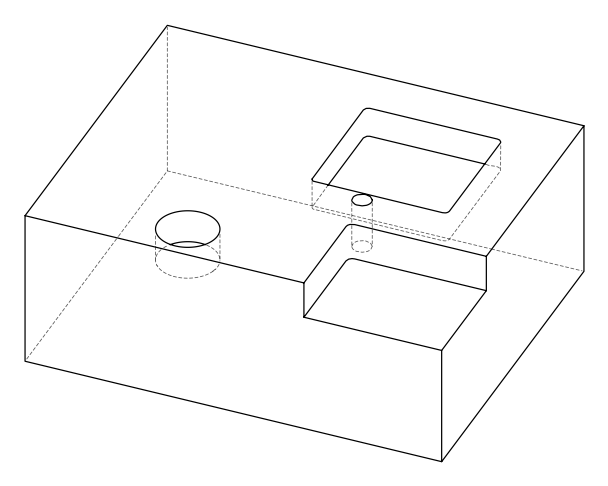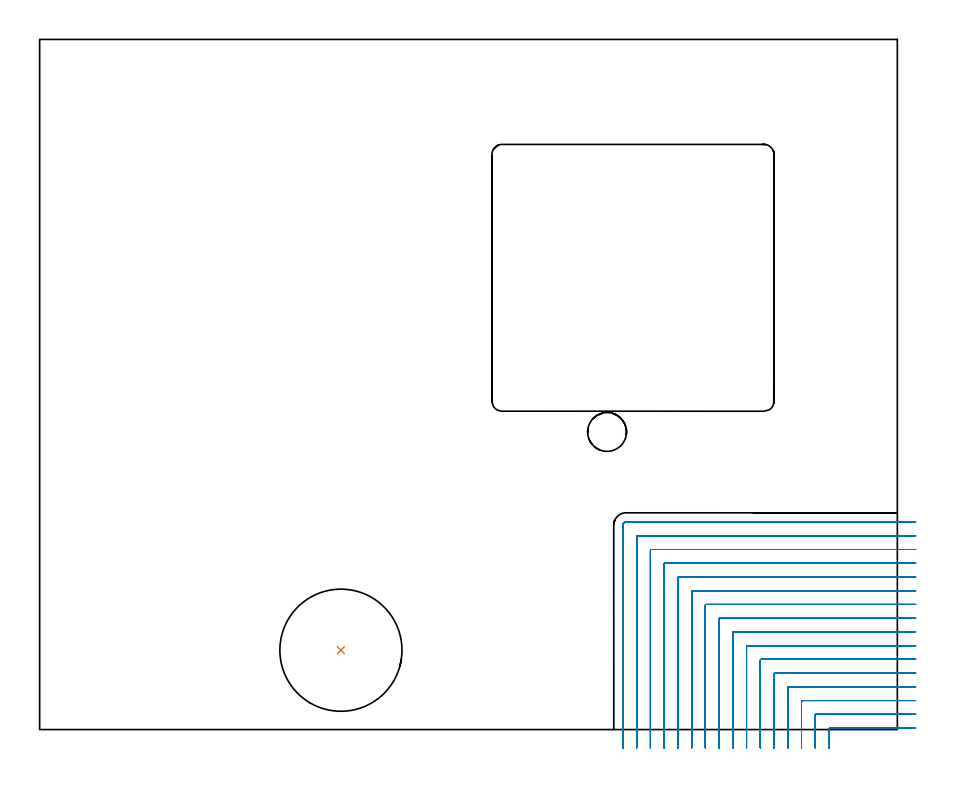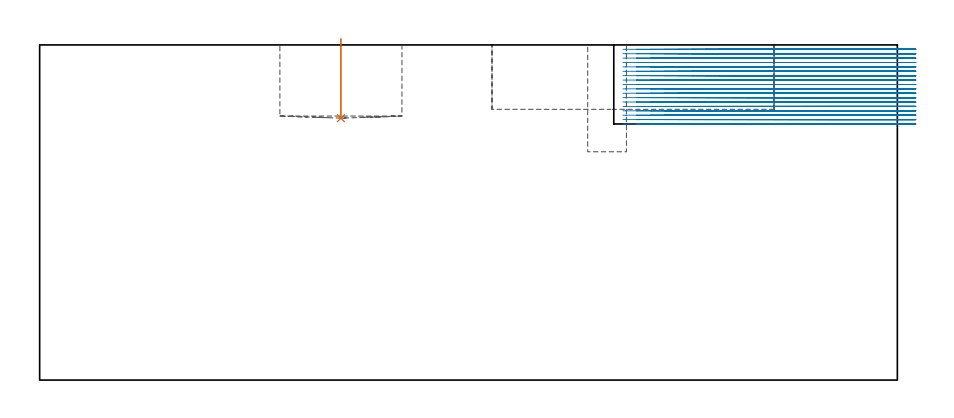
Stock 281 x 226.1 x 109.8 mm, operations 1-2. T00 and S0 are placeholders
(PLAN: 4 operations, 2 tool changes, 121 min)
(1 INDEXABLE_INSERT_DRILL_BLIND_HOLE_FROM_SOLID | STEP1POCKET | NXT0302_035 | 0.11 min | 29561 mm3)
(2 MILL_CORNER_NOTCH_RECTANGULAR | CORNER_NOTCH_RECTANGULAR | NXT0201_008 | Follow Part, ap 1.5, ae 75% | 65.87 min | 170758 mm3)
(3 MILL_RECTANGULAR_POCKET | POCKET_RECTANGULAR_STRAIGHT | NXT0201_008 | Follow Part, ap 1.5, ae 75% | 54.39 min | 170216 mm3)
(4 MILL_BLIND_HOLE_FROM_SOLID_MATERIAL | STEP1POCKET_1 | UGT0201_128 | Spiral | 0.62 min | 4425 mm3)
(TOOL NXT0302_035 | Index. Insert Drill 40mm [880-D4000L40-05] | D40 PA176 FL200 Z2)
(TOOL NXT0201_008 | ENDMILL 6mm [2P460-0600-NA 1630] | D6 FL26 Z6)
(TOOL UGT0201_128 | Carbide End Mill 10.0 | D10 FL15 Z4)
(OP 1 INDEXABLE_INSERT_DRILL_BLIND_HOLE_FROM_SOLID)
G17 G21 G94 G90
T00 M6
G54
G17 G0 G90 X98.7 Y26. S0 M3
G43 Z119.8 H1
G94 G81 G98 Z85.8 F250. R111.8
G80
M5
M2
(OP 2 MILL_CORNER_NOTCH_RECTANGULAR)
G17 G21 G94 G90
T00 M6
G54
G17 G0 G90 X287. Y0.5 S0 M3
G43 Z119.8 H1
Z108.361
G94 G1 X284. F250.
X258.895 F500.
G3 X258.6 Y0.205 R0.3
G1 Y-3.
Y-6. F250.
G0 Z119.8
X287. Y5.
Z108.361
G1 X284.
X254.396 F500.
G3 X254.1 Y4.704 R0.3
G1 Y-3.
Y-6. F250.
G0 Z119.8
X287. Y9.5
Z108.361
G1 X284.
X249.896 F500.
G3 X249.6 Y9.204 R0.3
G1 Y-3.
Y-6. F250.
G0 Z119.8
X287. Y14.
Z108.361
G1 X284.
X245.396 F500.
G3 X245.1 Y13.704 R0.3
G1 Y-3.
Y-6. F250.
G0 Z119.8
X287. Y18.5
Z108.361
G1 X284.
X240.896 F500.
G3 X240.6 Y18.204 R0.3
G1 Y-3.
Y-6. F250.
G0 Z119.8
X287. Y23.
Z108.361
G1 X284.
X236.396 F500.
G3 X236.1 Y22.704 R0.3
G1 Y-3.
Y-6. F250.
G0 Z119.8
X287. Y27.5
Z108.361
G1 X284.
X231.897 F500.
G3 X231.6 Y27.203 R0.3
G1 Y-3.
Y-6. F250.
G0 Z119.8
X287. Y32.
Z108.361
G1 X284.
X227.397 F500.
G3 X227.1 Y31.703 R0.3
G1 Y-3.
Y-6. F250.
G0 Z119.8
X287. Y36.5
Z108.361
G1 X284.
X222.897 F500.
G3 X222.6 Y36.203 R0.3
G1 Y-3.
Y-6. F250.
G0 Z119.8
X287. Y41.
Z108.361
G1 X284.
X218.397 F500.
G3 X218.1 Y40.703 R0.3
G1 Y-3.
Y-6. F250.
G0 Z119.8
X287. Y45.5
Z108.361
G1 X284.
X213.897 F500.
G3 X213.6 Y45.203 R0.3
G1 Y-3.
Y-6. F250.
G0 Z119.8
X287. Y50.
Z108.361
G1 X284.
X209.397 F500.
G3 X209.1 Y49.703 R0.3
G1 Y-3.
Y-6. F250.
G0 Z119.8
X287. Y54.5
Z108.361
G1 X284.
X204.898 F500.
G3 X204.6 Y54.202 R0.3
G1 Y-3.
Y-6. F250.
G0 Z119.8
X287. Y59.
Z108.361
G1 X284.
X200.398 F500.
G3 X200.1 Y58.702 R0.3
G1 Y-3.
Y-6. F250.
G0 Z119.8
X287. Y63.5
Z108.361
G1 X284.
X195.898 F500.
G3 X195.6 Y63.202 R0.3
G1 Y-3.
Y-6. F250.
G0 Z119.8
X287. Y68.
Z108.361
G1 X284.
X192.1 F500.
G3 X191.1 Y67. R1.
G1 Y-3.
Y-6. F250.
G0 Z119.8
X287. Y0.5
Z106.922
G1 X284.
X258.895 F500.
G3 X258.6 Y0.205 R0.3
G1 Y-3.
Y-6. F250.
G0 Z119.8
X287. Y5.
Z106.922
G1 X284.
X254.396 F500.
G3 X254.1 Y4.704 R0.3
G1 Y-3.
Y-6. F250.
G0 Z119.8
X287. Y9.5
Z106.922
G1 X284.
X249.896 F500.
G3 X249.6 Y9.204 R0.3
G1 Y-3.
Y-6. F250.
G0 Z119.8
X287. Y14.
Z106.922
G1 X284.
X245.396 F500.
G3 X245.1 Y13.704 R0.3
G1 Y-3.
Y-6. F250.
G0 Z119.8
X287. Y18.5
Z106.922
G1 X284.
X240.896 F500.
G3 X240.6 Y18.204 R0.3
G1 Y-3.
Y-6. F250.
G0 Z119.8
X287. Y23.
Z106.922
G1 X284.
X236.396 F500.
G3 X236.1 Y22.704 R0.3
G1 Y-3.
Y-6. F250.
G0 Z119.8
X287. Y27.5
Z106.922
G1 X284.
X231.897 F500.
G3 X231.6 Y27.203 R0.3
G1 Y-3.
Y-6. F250.
G0 Z119.8
X287. Y32.
Z106.922
G1 X284.
X227.397 F500.
G3 X227.1 Y31.703 R0.3
G1 Y-3.
Y-6. F250.
G0 Z119.8
X287. Y36.5
Z106.922
G1 X284.
X222.897 F500.
G3 X222.6 Y36.203 R0.3
G1 Y-3.
Y-6. F250.
G0 Z119.8
X287. Y41.
Z106.922
G1 X284.
X218.397 F500.
G3 X218.1 Y40.703 R0.3
G1 Y-3.
Y-6. F250.
G0 Z119.8
X287. Y45.5
Z106.922
G1 X284.
X213.897 F500.
G3 X213.6 Y45.203 R0.3
G1 Y-3.
Y-6. F250.
G0 Z119.8
X287. Y50.
Z106.922
G1 X284.
X209.397 F500.
G3 X209.1 Y49.703 R0.3
G1 Y-3.
Y-6. F250.
G0 Z119.8
X287. Y54.5
Z106.922
G1 X284.
X204.898 F500.
G3 X204.6 Y54.202 R0.3
G1 Y-3.
Y-6. F250.
G0 Z119.8
X287. Y59.
Z106.922
G1 X284.
X200.398 F500.
G3 X200.1 Y58.702 R0.3
G1 Y-3.
Y-6. F250.
G0 Z119.8
X287. Y63.5
Z106.922
G1 X284.
X195.898 F500.
G3 X195.6 Y63.202 R0.3
G1 Y-3.
Y-6. F250.
G0 Z119.8
X287. Y68.
Z106.922
G1 X284.
X192.1 F500.
G3 X191.1 Y67. R1.
G1 Y-3.
Y-6. F250.
G0 Z119.8
X287. Y0.5
Z105.483
G1 X284.
X258.895 F500.
G3 X258.6 Y0.205 R0.3
G1 Y-3.
Y-6. F250.
G0 Z119.8
X287. Y5.
Z105.483
G1 X284.
X254.396 F500.
G3 X254.1 Y4.704 R0.3
G1 Y-3.
Y-6. F250.
G0 Z119.8
X287. Y9.5
Z105.483
G1 X284.
X249.896 F500.
G3 X249.6 Y9.204 R0.3
G1 Y-3.
Y-6. F250.
G0 Z119.8
X287. Y14.
Z105.483
G1 X284.
X245.396 F500.
G3 X245.1 Y13.704 R0.3
G1 Y-3.
Y-6. F250.
G0 Z119.8
X287. Y18.5
Z105.483
G1 X284.
X240.896 F500.
G3 X240.6 Y18.204 R0.3
G1 Y-3.
Y-6. F250.
G0 Z119.8
X287. Y23.
Z105.483
G1 X284.
X236.396 F500.
G3 X236.1 Y22.704 R0.3
G1 Y-3.
Y-6. F250.
G0 Z119.8
X287. Y27.5
Z105.483
G1 X284.
X231.897 F500.
G3 X231.6 Y27.203 R0.3
G1 Y-3.
Y-6. F250.
G0 Z119.8
X287. Y32.
Z105.483
G1 X284.
X227.397 F500.
G3 X227.1 Y31.703 R0.3
G1 Y-3.
Y-6. F250.
G0 Z119.8
X287. Y36.5
Z105.483
G1 X284.
X222.897 F500.
G3 X222.6 Y36.203 R0.3
G1 Y-3.
Y-6. F250.
G0 Z119.8
X287. Y41.
Z105.483
G1 X284.
X218.397 F500.
G3 X218.1 Y40.703 R0.3
G1 Y-3.
Y-6. F250.
G0 Z119.8
X287. Y45.5
Z105.483
G1 X284.
X213.897 F500.
G3 X213.6 Y45.203 R0.3
G1 Y-3.
Y-6. F250.
G0 Z119.8
X287. Y50.
Z105.483
G1 X284.
X209.397 F500.
G3 X209.1 Y49.703 R0.3
G1 Y-3.
Y-6. F250.
G0 Z119.8
X287. Y54.5
Z105.483
G1 X284.
X204.898 F500.
G3 X204.6 Y54.202 R0.3
G1 Y-3.
Y-6. F250.
G0 Z119.8
X287. Y59.
Z105.483
G1 X284.
X200.398 F500.
G3 X200.1 Y58.702 R0.3
G1 Y-3.
Y-6. F250.
G0 Z119.8
X287. Y63.5
Z105.483
G1 X284.
X195.898 F500.
G3 X195.6 Y63.202 R0.3
G1 Y-3.
Y-6. F250.
G0 Z119.8
X287. Y68.
Z105.483
G1 X284.
X192.1 F500.
G3 X191.1 Y67. R1.
G1 Y-3.
Y-6. F250.
G0 Z119.8
X287. Y0.5
Z104.044
G1 X284.
X258.895 F500.
G3 X258.6 Y0.205 R0.3
G1 Y-3.
Y-6. F250.
G0 Z119.8
X287. Y5.
Z104.044
G1 X284.
X254.396 F500.
G3 X254.1 Y4.704 R0.3
G1 Y-3.
Y-6. F250.
G0 Z119.8
X287. Y9.5
Z104.044
G1 X284.
X249.896 F500.
G3 X249.6 Y9.204 R0.3
G1 Y-3.
Y-6. F250.
G0 Z119.8
X287. Y14.
Z104.044
G1 X284.
X245.396 F500.
G3 X245.1 Y13.704 R0.3
G1 Y-3.
Y-6. F250.
G0 Z119.8
X287. Y18.5
Z104.044
G1 X284.
X240.896 F500.
G3 X240.6 Y18.204 R0.3
G1 Y-3.
Y-6. F250.
G0 Z119.8
X287. Y23.
Z104.044
G1 X284.
X236.396 F500.
G3 X236.1 Y22.704 R0.3
G1 Y-3.
Y-6. F250.
G0 Z119.8
X287. Y27.5
Z104.044
G1 X284.
X231.897 F500.
G3 X231.6 Y27.203 R0.3
G1 Y-3.
Y-6. F250.
G0 Z119.8
X287. Y32.
Z104.044
G1 X284.
X227.397 F500.
G3 X227.1 Y31.703 R0.3
G1 Y-3.
Y-6. F250.
G0 Z119.8
X287. Y36.5
Z104.044
G1 X284.
X222.897 F500.
G3 X222.6 Y36.203 R0.3
G1 Y-3.
Y-6. F250.
G0 Z119.8
X287. Y41.
Z104.044
G1 X284.
X218.397 F500.
G3 X218.1 Y40.703 R0.3
G1 Y-3.
Y-6. F250.
G0 Z119.8
X287. Y45.5
Z104.044
G1 X284.
X213.897 F500.
G3 X213.6 Y45.203 R0.3
G1 Y-3.
Y-6. F250.
G0 Z119.8
X287. Y50.
Z104.044
G1 X284.
X209.397 F500.
G3 X209.1 Y49.703 R0.3
G1 Y-3.
Y-6. F250.
G0 Z119.8
X287. Y54.5
Z104.044
G1 X284.
X204.898 F500.
G3 X204.6 Y54.202 R0.3
G1 Y-3.
Y-6. F250.
G0 Z119.8
X287. Y59.
Z104.044
G1 X284.
X200.398 F500.
G3 X200.1 Y58.702 R0.3
G1 Y-3.
Y-6. F250.
G0 Z119.8
X287. Y63.5
Z104.044
G1 X284.
X195.898 F500.
G3 X195.6 Y63.202 R0.3
G1 Y-3.
Y-6. F250.
G0 Z119.8
X287. Y68.
Z104.044
G1 X284.
X192.1 F500.
G3 X191.1 Y67. R1.
G1 Y-3.
Y-6. F250.
G0 Z119.8
X287. Y0.5
Z102.605
G1 X284.
X258.895 F500.
G3 X258.6 Y0.205 R0.3
G1 Y-3.
Y-6. F250.
G0 Z119.8
X287. Y5.
Z102.605
G1 X284.
X254.396 F500.
G3 X254.1 Y4.704 R0.3
G1 Y-3.
Y-6. F250.
G0 Z119.8
X287. Y9.5
Z102.605
G1 X284.
X249.896 F500.
G3 X249.6 Y9.204 R0.3
G1 Y-3.
Y-6. F250.
G0 Z119.8
X287. Y14.
Z102.605
G1 X284.
X245.396 F500.
G3 X245.1 Y13.704 R0.3
G1 Y-3.
Y-6. F250.
G0 Z119.8
X287. Y18.5
Z102.605
G1 X284.
X240.896 F500.
G3 X240.6 Y18.204 R0.3
G1 Y-3.
Y-6. F250.
G0 Z119.8
X287. Y23.
Z102.605
G1 X284.
X236.396 F500.
G3 X236.1 Y22.704 R0.3
G1 Y-3.
Y-6. F250.
G0 Z119.8
X287. Y27.5
Z102.605
G1 X284.
X231.897 F500.
G3 X231.6 Y27.203 R0.3
G1 Y-3.
Y-6. F250.
G0 Z119.8
X287. Y32.
Z102.605
G1 X284.
X227.397 F500.
G3 X227.1 Y31.703 R0.3
G1 Y-3.
Y-6. F250.
G0 Z119.8
X287. Y36.5
Z102.605
G1 X284.
X222.897 F500.
G3 X222.6 Y36.203 R0.3
G1 Y-3.
Y-6. F250.
G0 Z119.8
X287. Y41.
Z102.605
G1 X284.
X218.397 F500.
G3 X218.1 Y40.703 R0.3
G1 Y-3.
Y-6. F250.
G0 Z119.8
X287. Y45.5
Z102.605
G1 X284.
X213.897 F500.
G3 X213.6 Y45.203 R0.3
G1 Y-3.
Y-6. F250.
G0 Z119.8
X287. Y50.
Z102.605
G1 X284.
X209.397 F500.
G3 X209.1 Y49.703 R0.3
G1 Y-3.
Y-6. F250.
G0 Z119.8
X287. Y54.5
Z102.605
G1 X284.
X204.898 F500.
G3 X204.6 Y54.202 R0.3
G1 Y-3.
Y-6. F250.
G0 Z119.8
X287. Y59.
Z102.605
G1 X284.
X200.398 F500.
G3 X200.1 Y58.702 R0.3
G1 Y-3.
Y-6. F250.
G0 Z119.8
X287. Y63.5
Z102.605
G1 X284.
X195.898 F500.
G3 X195.6 Y63.202 R0.3
G1 Y-3.
Y-6. F250.
G0 Z119.8
X287. Y68.
Z102.605
G1 X284.
X192.1 F500.
G3 X191.1 Y67. R1.
G1 Y-3.
Y-6. F250.
G0 Z119.8
X287. Y0.5
Z101.167
G1 X284.
X258.895 F500.
G3 X258.6 Y0.205 R0.3
G1 Y-3.
Y-6. F250.
G0 Z119.8
X287. Y5.
Z101.167
G1 X284.
X254.396 F500.
G3 X254.1 Y4.704 R0.3
G1 Y-3.
Y-6. F250.
G0 Z119.8
X287. Y9.5
Z101.167
G1 X284.
X249.896 F500.
G3 X249.6 Y9.204 R0.3
G1 Y-3.
Y-6. F250.
G0 Z119.8
X287. Y14.
Z101.167
G1 X284.
X245.396 F500.
G3 X245.1 Y13.704 R0.3
G1 Y-3.
Y-6. F250.
G0 Z119.8
X287. Y18.5
Z101.167
G1 X284.
X240.896 F500.
G3 X240.6 Y18.204 R0.3
G1 Y-3.
Y-6. F250.
G0 Z119.8
X287. Y23.
Z101.167
G1 X284.
X236.396 F500.
G3 X236.1 Y22.704 R0.3
G1 Y-3.
Y-6. F250.
G0 Z119.8
X287. Y27.5
Z101.167
G1 X284.
X231.897 F500.
G3 X231.6 Y27.203 R0.3
G1 Y-3.
Y-6. F250.
G0 Z119.8
X287. Y32.
Z101.167
G1 X284.
X227.397 F500.
G3 X227.1 Y31.703 R0.3
G1 Y-3.
Y-6. F250.
G0 Z119.8
X287. Y36.5
Z101.167
G1 X284.
X222.897 F500.
G3 X222.6 Y36.203 R0.3
G1 Y-3.
Y-6. F250.
G0 Z119.8
X287. Y41.
Z101.167
G1 X284.
X218.397 F500.
G3 X218.1 Y40.703 R0.3
G1 Y-3.
Y-6. F250.
G0 Z119.8
X287. Y45.5
Z101.167
G1 X284.
X213.897 F500.
G3 X213.6 Y45.203 R0.3
G1 Y-3.
Y-6. F250.
G0 Z119.8
X287. Y50.
Z101.167
G1 X284.
X209.397 F500.
G3 X209.1 Y49.703 R0.3
G1 Y-3.
Y-6. F250.
G0 Z119.8
X287. Y54.5
Z101.167
G1 X284.
X204.898 F500.
G3 X204.6 Y54.202 R0.3
G1 Y-3.
Y-6. F250.
G0 Z119.8
X287. Y59.
Z101.167
G1 X284.
X200.398 F500.
G3 X200.1 Y58.702 R0.3
G1 Y-3.
Y-6. F250.
G0 Z119.8
X287. Y63.5
Z101.167
G1 X284.
X195.898 F500.
G3 X195.6 Y63.202 R0.3
G1 Y-3.
Y-6. F250.
G0 Z119.8
X287. Y68.
Z101.167
G1 X284.
X192.1 F500.
G3 X191.1 Y67. R1.
G1 Y-3.
Y-6. F250.
G0 Z119.8
X287. Y0.5
Z99.728
G1 X284.
X258.895 F500.
G3 X258.6 Y0.205 R0.3
G1 Y-3.
Y-6. F250.
G0 Z119.8
X287. Y5.
Z99.728
G1 X284.
X254.396 F500.
G3 X254.1 Y4.704 R0.3
G1 Y-3.
Y-6. F250.
G0 Z119.8
X287. Y9.5
Z99.728
G1 X284.
X249.896 F500.
G3 X249.6 Y9.204 R0.3
G1 Y-3.
Y-6. F250.
G0 Z119.8
X287. Y14.
Z99.728
G1 X284.
X245.396 F500.
G3 X245.1 Y13.704 R0.3
G1 Y-3.
Y-6. F250.
G0 Z119.8
X287. Y18.5
Z99.728
G1 X284.
X240.896 F500.
G3 X240.6 Y18.204 R0.3
G1 Y-3.
Y-6. F250.
G0 Z119.8
X287. Y23.
Z99.728
G1 X284.
X236.396 F500.
G3 X236.1 Y22.704 R0.3
G1 Y-3.
Y-6. F250.
G0 Z119.8
X287. Y27.5
Z99.728
G1 X284.
X231.897 F500.
G3 X231.6 Y27.203 R0.3
G1 Y-3.
Y-6. F250.
G0 Z119.8
X287. Y32.
Z99.728
G1 X284.
X227.397 F500.
G3 X227.1 Y31.703 R0.3
G1 Y-3.
Y-6. F250.
G0 Z119.8
X287. Y36.5
Z99.728
G1 X284.
X222.897 F500.
G3 X222.6 Y36.203 R0.3
G1 Y-3.
Y-6. F250.
G0 Z119.8
X287. Y41.
Z99.728
G1 X284.
X218.397 F500.
G3 X218.1 Y40.703 R0.3
G1 Y-3.
Y-6. F250.
G0 Z119.8
X287. Y45.5
Z99.728
G1 X284.
X213.897 F500.
G3 X213.6 Y45.203 R0.3
G1 Y-3.
Y-6. F250.
G0 Z119.8
X287. Y50.
Z99.728
G1 X284.
X209.397 F500.
G3 X209.1 Y49.703 R0.3
G1 Y-3.
Y-6. F250.
G0 Z119.8
X287. Y54.5
Z99.728
G1 X284.
X204.898 F500.
G3 X204.6 Y54.202 R0.3
G1 Y-3.
Y-6. F250.
G0 Z119.8
X287. Y59.
Z99.728
G1 X284.
X200.398 F500.
G3 X200.1 Y58.702 R0.3
G1 Y-3.
Y-6. F250.
G0 Z119.8
X287. Y63.5
Z99.728
G1 X284.
X195.898 F500.
G3 X195.6 Y63.202 R0.3
G1 Y-3.
Y-6. F250.
G0 Z119.8
X287. Y68.
Z99.728
G1 X284.
X192.1 F500.
G3 X191.1 Y67. R1.
G1 Y-3.
Y-6. F250.
G0 Z119.8
X287. Y0.5
Z98.289
G1 X284.
X258.895 F500.
G3 X258.6 Y0.205 R0.3
G1 Y-3.
Y-6. F250.
G0 Z119.8
X287. Y5.
Z98.289
G1 X284.
X254.396 F500.
G3 X254.1 Y4.704 R0.3
G1 Y-3.
Y-6. F250.
G0 Z119.8
X287. Y9.5
Z98.289
G1 X284.
X249.896 F500.
G3 X249.6 Y9.204 R0.3
G1 Y-3.
Y-6. F250.
G0 Z119.8
X287. Y14.
Z98.289
G1 X284.
X245.396 F500.
G3 X245.1 Y13.704 R0.3
G1 Y-3.
Y-6. F250.
G0 Z119.8
X287. Y18.5
Z98.289
G1 X284.
X240.896 F500.
G3 X240.6 Y18.204 R0.3
G1 Y-3.
Y-6. F250.
G0 Z119.8
X287. Y23.
Z98.289
G1 X284.
X236.396 F500.
G3 X236.1 Y22.704 R0.3
G1 Y-3.
Y-6. F250.
G0 Z119.8
X287. Y27.5
Z98.289
G1 X284.
X231.897 F500.
G3 X231.6 Y27.203 R0.3
G1 Y-3.
Y-6. F250.
G0 Z119.8
X287. Y32.
Z98.289
G1 X284.
X227.397 F500.
G3 X227.1 Y31.703 R0.3
G1 Y-3.
Y-6. F250.
G0 Z119.8
X287. Y36.5
Z98.289
G1 X284.
X222.897 F500.
G3 X222.6 Y36.203 R0.3
G1 Y-3.
Y-6. F250.
G0 Z119.8
X287. Y41.
Z98.289
G1 X284.
X218.397 F500.
G3 X218.1 Y40.703 R0.3
G1 Y-3.
Y-6. F250.
G0 Z119.8
X287. Y45.5
Z98.289
G1 X284.
X213.897 F500.
G3 X213.6 Y45.203 R0.3
G1 Y-3.
Y-6. F250.
G0 Z119.8
X287. Y50.
Z98.289
G1 X284.
X209.397 F500.
G3 X209.1 Y49.703 R0.3
G1 Y-3.
Y-6. F250.
G0 Z119.8
X287. Y54.5
Z98.289
G1 X284.
X204.898 F500.
G3 X204.6 Y54.202 R0.3
G1 Y-3.
Y-6. F250.
G0 Z119.8
X287. Y59.
Z98.289
G1 X284.
X200.398 F500.
G3 X200.1 Y58.702 R0.3
G1 Y-3.
Y-6. F250.
G0 Z119.8
X287. Y63.5
Z98.289
G1 X284.
X195.898 F500.
G3 X195.6 Y63.202 R0.3
G1 Y-3.
Y-6. F250.
G0 Z119.8
X287. Y68.
Z98.289
G1 X284.
X192.1 F500.
G3 X191.1 Y67. R1.
G1 Y-3.
Y-6. F250.
G0 Z119.8
X287. Y0.5
Z96.85
G1 X284.
X258.895 F500.
G3 X258.6 Y0.205 R0.3
G1 Y-3.
Y-6. F250.
G0 Z119.8
X287. Y5.
Z96.85
G1 X284.
X254.396 F500.
G3 X254.1 Y4.704 R0.3
G1 Y-3.
Y-6. F250.
G0 Z119.8
X287. Y9.5
Z96.85
G1 X284.
X249.896 F500.
G3 X249.6 Y9.204 R0.3
G1 Y-3.
Y-6. F250.
G0 Z119.8
X287. Y14.
Z96.85
G1 X284.
X245.396 F500.
G3 X245.1 Y13.704 R0.3
G1 Y-3.
Y-6. F250.
G0 Z119.8
X287. Y18.5
Z96.85
G1 X284.
X240.896 F500.
G3 X240.6 Y18.204 R0.3
G1 Y-3.
Y-6. F250.
G0 Z119.8
X287. Y23.
Z96.85
G1 X284.
X236.396 F500.
G3 X236.1 Y22.704 R0.3
G1 Y-3.
Y-6. F250.
G0 Z119.8
X287. Y27.5
Z96.85
G1 X284.
X231.897 F500.
G3 X231.6 Y27.203 R0.3
G1 Y-3.
Y-6. F250.
G0 Z119.8
X287. Y32.
Z96.85
G1 X284.
X227.397 F500.
G3 X227.1 Y31.703 R0.3
G1 Y-3.
Y-6. F250.
G0 Z119.8
X287. Y36.5
Z96.85
G1 X284.
X222.897 F500.
G3 X222.6 Y36.203 R0.3
G1 Y-3.
Y-6. F250.
G0 Z119.8
X287. Y41.
Z96.85
G1 X284.
X218.397 F500.
G3 X218.1 Y40.703 R0.3
G1 Y-3.
Y-6. F250.
G0 Z119.8
X287. Y45.5
Z96.85
G1 X284.
X213.897 F500.
G3 X213.6 Y45.203 R0.3
G1 Y-3.
Y-6. F250.
G0 Z119.8
X287. Y50.
Z96.85
G1 X284.
X209.397 F500.
G3 X209.1 Y49.703 R0.3
G1 Y-3.
Y-6. F250.
G0 Z119.8
X287. Y54.5
Z96.85
G1 X284.
X204.898 F500.
G3 X204.6 Y54.202 R0.3
G1 Y-3.
Y-6. F250.
G0 Z119.8
X287. Y59.
Z96.85
G1 X284.
X200.398 F500.
G3 X200.1 Y58.702 R0.3
G1 Y-3.
Y-6. F250.
G0 Z119.8
X287. Y63.5
Z96.85
G1 X284.
X195.898 F500.
G3 X195.6 Y63.202 R0.3
G1 Y-3.
Y-6. F250.
G0 Z119.8
X287. Y68.
Z96.85
G1 X284.
X192.1 F500.
G3 X191.1 Y67. R1.
G1 Y-3.
Y-6. F250.
G0 Z119.8
X287. Y0.5
Z95.411
G1 X284.
X258.895 F500.
G3 X258.6 Y0.205 R0.3
G1 Y-3.
Y-6. F250.
G0 Z119.8
X287. Y5.
Z95.411
G1 X284.
X254.396 F500.
G3 X254.1 Y4.704 R0.3
G1 Y-3.
Y-6. F250.
G0 Z119.8
X287. Y9.5
Z95.411
G1 X284.
X249.896 F500.
G3 X249.6 Y9.204 R0.3
G1 Y-3.
Y-6. F250.
G0 Z119.8
X287. Y14.
Z95.411
G1 X284.
X245.396 F500.
G3 X245.1 Y13.704 R0.3
G1 Y-3.
Y-6. F250.
G0 Z119.8
X287. Y18.5
Z95.411
G1 X284.
X240.896 F500.
G3 X240.6 Y18.204 R0.3
G1 Y-3.
Y-6. F250.
G0 Z119.8
X287. Y23.
Z95.411
G1 X284.
X236.396 F500.
G3 X236.1 Y22.704 R0.3
G1 Y-3.
Y-6. F250.
G0 Z119.8
X287. Y27.5
Z95.411
G1 X284.
X231.897 F500.
G3 X231.6 Y27.203 R0.3
G1 Y-3.
Y-6. F250.
G0 Z119.8
X287. Y32.
Z95.411
G1 X284.
X227.397 F500.
G3 X227.1 Y31.703 R0.3
G1 Y-3.
Y-6. F250.
G0 Z119.8
X287. Y36.5
Z95.411
G1 X284.
X222.897 F500.
G3 X222.6 Y36.203 R0.3
G1 Y-3.
Y-6. F250.
G0 Z119.8
X287. Y41.
Z95.411
G1 X284.
X218.397 F500.
G3 X218.1 Y40.703 R0.3
G1 Y-3.
Y-6. F250.
G0 Z119.8
X287. Y45.5
Z95.411
G1 X284.
X213.897 F500.
G3 X213.6 Y45.203 R0.3
G1 Y-3.
Y-6. F250.
G0 Z119.8
X287. Y50.
Z95.411
G1 X284.
X209.397 F500.
G3 X209.1 Y49.703 R0.3
G1 Y-3.
Y-6. F250.
G0 Z119.8
X287. Y54.5
Z95.411
G1 X284.
X204.898 F500.
G3 X204.6 Y54.202 R0.3
G1 Y-3.
Y-6. F250.
G0 Z119.8
X287. Y59.
Z95.411
G1 X284.
X200.398 F500.
G3 X200.1 Y58.702 R0.3
G1 Y-3.
Y-6. F250.
G0 Z119.8
X287. Y63.5
Z95.411
G1 X284.
X195.898 F500.
G3 X195.6 Y63.202 R0.3
G1 Y-3.
Y-6. F250.
G0 Z119.8
X287. Y68.
Z95.411
G1 X284.
X192.1 F500.
G3 X191.1 Y67. R1.
G1 Y-3.
Y-6. F250.
G0 Z119.8
X287. Y0.5
Z93.972
G1 X284.
X258.895 F500.
G3 X258.6 Y0.205 R0.3
G1 Y-3.
Y-6. F250.
G0 Z119.8
X287. Y5.
Z93.972
G1 X284.
X254.396 F500.
G3 X254.1 Y4.704 R0.3
G1 Y-3.
Y-6. F250.
G0 Z119.8
X287. Y9.5
Z93.972
G1 X284.
X249.896 F500.
G3 X249.6 Y9.204 R0.3
G1 Y-3.
Y-6. F250.
G0 Z119.8
X287. Y14.
Z93.972
G1 X284.
X245.396 F500.
G3 X245.1 Y13.704 R0.3
G1 Y-3.
Y-6. F250.
G0 Z119.8
X287. Y18.5
Z93.972
G1 X284.
X240.896 F500.
G3 X240.6 Y18.204 R0.3
G1 Y-3.
Y-6. F250.
G0 Z119.8
X287. Y23.
Z93.972
G1 X284.
X236.396 F500.
G3 X236.1 Y22.704 R0.3
G1 Y-3.
Y-6. F250.
G0 Z119.8
X287. Y27.5
Z93.972
G1 X284.
X231.897 F500.
G3 X231.6 Y27.203 R0.3
G1 Y-3.
Y-6. F250.
G0 Z119.8
X287. Y32.
Z93.972
G1 X284.
X227.397 F500.
G3 X227.1 Y31.703 R0.3
G1 Y-3.
Y-6. F250.
G0 Z119.8
X287. Y36.5
Z93.972
G1 X284.
X222.897 F500.
G3 X222.6 Y36.203 R0.3
G1 Y-3.
Y-6. F250.
G0 Z119.8
X287. Y41.
Z93.972
G1 X284.
X218.397 F500.
G3 X218.1 Y40.703 R0.3
G1 Y-3.
Y-6. F250.
G0 Z119.8
X287. Y45.5
Z93.972
G1 X284.
X213.897 F500.
G3 X213.6 Y45.203 R0.3
G1 Y-3.
Y-6. F250.
G0 Z119.8
X287. Y50.
Z93.972
G1 X284.
X209.397 F500.
G3 X209.1 Y49.703 R0.3
G1 Y-3.
Y-6. F250.
G0 Z119.8
X287. Y54.5
Z93.972
G1 X284.
X204.898 F500.
G3 X204.6 Y54.202 R0.3
G1 Y-3.
Y-6. F250.
G0 Z119.8
X287. Y59.
Z93.972
G1 X284.
X200.398 F500.
G3 X200.1 Y58.702 R0.3
G1 Y-3.
Y-6. F250.
G0 Z119.8
X287. Y63.5
Z93.972
G1 X284.
X195.898 F500.
G3 X195.6 Y63.202 R0.3
G1 Y-3.
Y-6. F250.
G0 Z119.8
X287. Y68.
Z93.972
G1 X284.
X192.1 F500.
G3 X191.1 Y67. R1.
G1 Y-3.
Y-6. F250.
G0 Z119.8
X287. Y0.5
Z92.533
G1 X284.
X258.895 F500.
G3 X258.6 Y0.205 R0.3
G1 Y-3.
Y-6. F250.
G0 Z119.8
X287. Y5.
Z92.533
G1 X284.
X254.396 F500.
G3 X254.1 Y4.704 R0.3
G1 Y-3.
Y-6. F250.
G0 Z119.8
X287. Y9.5
Z92.533
G1 X284.
X249.896 F500.
G3 X249.6 Y9.204 R0.3
G1 Y-3.
Y-6. F250.
G0 Z119.8
X287. Y14.
Z92.533
G1 X284.
X245.396 F500.
G3 X245.1 Y13.704 R0.3
G1 Y-3.
Y-6. F250.
G0 Z119.8
X287. Y18.5
Z92.533
G1 X284.
X240.896 F500.
G3 X240.6 Y18.204 R0.3
G1 Y-3.
Y-6. F250.
G0 Z119.8
X287. Y23.
Z92.533
G1 X284.
X236.396 F500.
G3 X236.1 Y22.704 R0.3
G1 Y-3.
Y-6. F250.
G0 Z119.8
X287. Y27.5
Z92.533
G1 X284.
X231.897 F500.
G3 X231.6 Y27.203 R0.3
G1 Y-3.
Y-6. F250.
G0 Z119.8
X287. Y32.
Z92.533
G1 X284.
X227.397 F500.
G3 X227.1 Y31.703 R0.3
G1 Y-3.
Y-6. F250.
G0 Z119.8
X287. Y36.5
Z92.533
G1 X284.
X222.897 F500.
G3 X222.6 Y36.203 R0.3
G1 Y-3.
Y-6. F250.
G0 Z119.8
X287. Y41.
Z92.533
G1 X284.
X218.397 F500.
G3 X218.1 Y40.703 R0.3
G1 Y-3.
Y-6. F250.
G0 Z119.8
X287. Y45.5
Z92.533
G1 X284.
X213.897 F500.
G3 X213.6 Y45.203 R0.3
G1 Y-3.
Y-6. F250.
G0 Z119.8
X287. Y50.
Z92.533
G1 X284.
X209.397 F500.
G3 X209.1 Y49.703 R0.3
G1 Y-3.
Y-6. F250.
G0 Z119.8
X287. Y54.5
Z92.533
G1 X284.
X204.898 F500.
G3 X204.6 Y54.202 R0.3
G1 Y-3.
Y-6. F250.
G0 Z119.8
X287. Y59.
Z92.533
G1 X284.
X200.398 F500.
G3 X200.1 Y58.702 R0.3
G1 Y-3.
Y-6. F250.
G0 Z119.8
X287. Y63.5
Z92.533
G1 X284.
X195.898 F500.
G3 X195.6 Y63.202 R0.3
G1 Y-3.
Y-6. F250.
G0 Z119.8
X287. Y68.
Z92.533
G1 X284.
X192.1 F500.
G3 X191.1 Y67. R1.
G1 Y-3.
Y-6. F250.
G0 Z119.8
X287. Y0.5
Z91.094
G1 X284.
X258.895 F500.
G3 X258.6 Y0.205 R0.3
G1 Y-3.
Y-6. F250.
G0 Z119.8
X287. Y5.
Z91.094
G1 X284.
X254.396 F500.
G3 X254.1 Y4.704 R0.3
G1 Y-3.
Y-6. F250.
G0 Z119.8
X287. Y9.5
Z91.094
G1 X284.
X249.896 F500.
G3 X249.6 Y9.204 R0.3
G1 Y-3.
Y-6. F250.
G0 Z119.8
X287. Y14.
Z91.094
G1 X284.
X245.396 F500.
G3 X245.1 Y13.704 R0.3
G1 Y-3.
Y-6. F250.
G0 Z119.8
X287. Y18.5
Z91.094
G1 X284.
X240.896 F500.
G3 X240.6 Y18.204 R0.3
G1 Y-3.
Y-6. F250.
G0 Z119.8
X287. Y23.
Z91.094
G1 X284.
X236.396 F500.
G3 X236.1 Y22.704 R0.3
G1 Y-3.
Y-6. F250.
G0 Z119.8
X287. Y27.5
Z91.094
G1 X284.
X231.897 F500.
G3 X231.6 Y27.203 R0.3
G1 Y-3.
Y-6. F250.
G0 Z119.8
X287. Y32.
Z91.094
G1 X284.
X227.397 F500.
G3 X227.1 Y31.703 R0.3
G1 Y-3.
Y-6. F250.
G0 Z119.8
X287. Y36.5
Z91.094
G1 X284.
X222.897 F500.
G3 X222.6 Y36.203 R0.3
G1 Y-3.
Y-6. F250.
G0 Z119.8
X287. Y41.
Z91.094
G1 X284.
X218.397 F500.
G3 X218.1 Y40.703 R0.3
G1 Y-3.
Y-6. F250.
G0 Z119.8
X287. Y45.5
Z91.094
G1 X284.
X213.897 F500.
G3 X213.6 Y45.203 R0.3
G1 Y-3.
Y-6. F250.
G0 Z119.8
X287. Y50.
Z91.094
G1 X284.
X209.397 F500.
G3 X209.1 Y49.703 R0.3
G1 Y-3.
Y-6. F250.
G0 Z119.8
X287. Y54.5
Z91.094
G1 X284.
X204.898 F500.
G3 X204.6 Y54.202 R0.3
G1 Y-3.
Y-6. F250.
G0 Z119.8
X287. Y59.
Z91.094
G1 X284.
X200.398 F500.
G3 X200.1 Y58.702 R0.3
G1 Y-3.
Y-6. F250.
G0 Z119.8
X287. Y63.5
Z91.094
G1 X284.
X195.898 F500.
G3 X195.6 Y63.202 R0.3
G1 Y-3.
Y-6. F250.
G0 Z119.8
X287. Y68.
Z91.094
G1 X284.
X192.1 F500.
G3 X191.1 Y67. R1.
G1 Y-3.
Y-6. F250.
G0 Z119.8
X287. Y0.5
Z89.656
G1 X284.
X258.895 F500.
G3 X258.6 Y0.205 R0.3
G1 Y-3.
Y-6. F250.
G0 Z119.8
X287. Y5.
Z89.656
G1 X284.
X254.396 F500.
G3 X254.1 Y4.704 R0.3
G1 Y-3.
Y-6. F250.
G0 Z119.8
X287. Y9.5
Z89.656
G1 X284.
X249.896 F500.
G3 X249.6 Y9.204 R0.3
G1 Y-3.
Y-6. F250.
G0 Z119.8
X287. Y14.
Z89.656
G1 X284.
X245.396 F500.
G3 X245.1 Y13.704 R0.3
G1 Y-3.
Y-6. F250.
G0 Z119.8
X287. Y18.5
Z89.656
G1 X284.
X240.896 F500.
G3 X240.6 Y18.204 R0.3
G1 Y-3.
Y-6. F250.
G0 Z119.8
X287. Y23.
Z89.656
G1 X284.
X236.396 F500.
G3 X236.1 Y22.704 R0.3
G1 Y-3.
Y-6. F250.
G0 Z119.8
X287. Y27.5
Z89.656
G1 X284.
X231.897 F500.
G3 X231.6 Y27.203 R0.3
G1 Y-3.
Y-6. F250.
G0 Z119.8
X287. Y32.
Z89.656
G1 X284.
X227.397 F500.
G3 X227.1 Y31.703 R0.3
G1 Y-3.
Y-6. F250.
G0 Z119.8
X287. Y36.5
Z89.656
G1 X284.
X222.897 F500.
G3 X222.6 Y36.203 R0.3
G1 Y-3.
Y-6. F250.
G0 Z119.8
X287. Y41.
Z89.656
G1 X284.
X218.397 F500.
G3 X218.1 Y40.703 R0.3
G1 Y-3.
Y-6. F250.
G0 Z119.8
X287. Y45.5
Z89.656
G1 X284.
X213.897 F500.
G3 X213.6 Y45.203 R0.3
G1 Y-3.
Y-6. F250.
G0 Z119.8
X287. Y50.
Z89.656
G1 X284.
X209.397 F500.
G3 X209.1 Y49.703 R0.3
G1 Y-3.
Y-6. F250.
G0 Z119.8
X287. Y54.5
Z89.656
G1 X284.
X204.898 F500.
G3 X204.6 Y54.202 R0.3
G1 Y-3.
Y-6. F250.
G0 Z119.8
X287. Y59.
Z89.656
G1 X284.
X200.398 F500.
G3 X200.1 Y58.702 R0.3
G1 Y-3.
Y-6. F250.
G0 Z119.8
X287. Y63.5
Z89.656
G1 X284.
X195.898 F500.
G3 X195.6 Y63.202 R0.3
G1 Y-3.
Y-6. F250.
G0 Z119.8
X287. Y68.
Z89.656
G1 X284.
X192.1 F500.
G3 X191.1 Y67. R1.
G1 Y-3.
Y-6. F250.
G0 Z119.8
X287. Y0.5
Z88.217
G1 X284.
X258.895 F500.
G3 X258.6 Y0.205 R0.3
G1 Y-3.
Y-6. F250.
G0 Z119.8
X287. Y5.
Z88.217
G1 X284.
X254.396 F500.
G3 X254.1 Y4.704 R0.3
G1 Y-3.
Y-6. F250.
G0 Z119.8
X287. Y9.5
Z88.217
G1 X284.
X249.896 F500.
G3 X249.6 Y9.204 R0.3
G1 Y-3.
Y-6. F250.
G0 Z119.8
X287. Y14.
Z88.217
G1 X284.
X245.396 F500.
G3 X245.1 Y13.704 R0.3
G1 Y-3.
Y-6. F250.
G0 Z119.8
X287. Y18.5
Z88.217
G1 X284.
X240.896 F500.
G3 X240.6 Y18.204 R0.3
G1 Y-3.
Y-6. F250.
G0 Z119.8
X287. Y23.
Z88.217
G1 X284.
X236.396 F500.
G3 X236.1 Y22.704 R0.3
G1 Y-3.
Y-6. F250.
G0 Z119.8
X287. Y27.5
Z88.217
G1 X284.
X231.897 F500.
G3 X231.6 Y27.203 R0.3
G1 Y-3.
Y-6. F250.
G0 Z119.8
X287. Y32.
Z88.217
G1 X284.
X227.397 F500.
G3 X227.1 Y31.703 R0.3
G1 Y-3.
Y-6. F250.
G0 Z119.8
X287. Y36.5
Z88.217
G1 X284.
X222.897 F500.
G3 X222.6 Y36.203 R0.3
G1 Y-3.
Y-6. F250.
G0 Z119.8
X287. Y41.
Z88.217
G1 X284.
X218.397 F500.
G3 X218.1 Y40.703 R0.3
G1 Y-3.
Y-6. F250.
G0 Z119.8
X287. Y45.5
Z88.217
G1 X284.
X213.897 F500.
G3 X213.6 Y45.203 R0.3
G1 Y-3.
Y-6. F250.
G0 Z119.8
X287. Y50.
Z88.217
G1 X284.
X209.397 F500.
G3 X209.1 Y49.703 R0.3
G1 Y-3.
Y-6. F250.
G0 Z119.8
X287. Y54.5
Z88.217
G1 X284.
X204.898 F500.
G3 X204.6 Y54.202 R0.3
G1 Y-3.
Y-6. F250.
G0 Z119.8
X287. Y59.
Z88.217
G1 X284.
X200.398 F500.
G3 X200.1 Y58.702 R0.3
G1 Y-3.
Y-6. F250.
G0 Z119.8
X287. Y63.5
Z88.217
G1 X284.
X195.898 F500.
G3 X195.6 Y63.202 R0.3
G1 Y-3.
Y-6. F250.
G0 Z119.8
X287. Y68.
Z88.217
G1 X284.
X192.1 F500.
G3 X191.1 Y67. R1.
G1 Y-3.
Y-6. F250.
G0 Z119.8
X287. Y0.5
Z86.778
G1 X284.
X258.895 F500.
G3 X258.6 Y0.205 R0.3
G1 Y-3.
Y-6. F250.
G0 Z119.8
X287. Y5.
Z86.778
G1 X284.
X254.396 F500.
G3 X254.1 Y4.704 R0.3
G1 Y-3.
Y-6. F250.
G0 Z119.8
X287. Y9.5
Z86.778
G1 X284.
X249.896 F500.
G3 X249.6 Y9.204 R0.3
G1 Y-3.
Y-6. F250.
G0 Z119.8
X287. Y14.
Z86.778
G1 X284.
X245.396 F500.
G3 X245.1 Y13.704 R0.3
G1 Y-3.
Y-6. F250.
G0 Z119.8
X287. Y18.5
Z86.778
G1 X284.
X240.896 F500.
G3 X240.6 Y18.204 R0.3
G1 Y-3.
Y-6. F250.
G0 Z119.8
X287. Y23.
Z86.778
G1 X284.
X236.396 F500.
G3 X236.1 Y22.704 R0.3
G1 Y-3.
Y-6. F250.
G0 Z119.8
X287. Y27.5
Z86.778
G1 X284.
X231.897 F500.
G3 X231.6 Y27.203 R0.3
G1 Y-3.
Y-6. F250.
G0 Z119.8
X287. Y32.
Z86.778
G1 X284.
X227.397 F500.
G3 X227.1 Y31.703 R0.3
G1 Y-3.
Y-6. F250.
G0 Z119.8
X287. Y36.5
Z86.778
G1 X284.
X222.897 F500.
G3 X222.6 Y36.203 R0.3
G1 Y-3.
Y-6. F250.
G0 Z119.8
X287. Y41.
Z86.778
G1 X284.
X218.397 F500.
G3 X218.1 Y40.703 R0.3
G1 Y-3.
Y-6. F250.
G0 Z119.8
X287. Y45.5
Z86.778
G1 X284.
X213.897 F500.
G3 X213.6 Y45.203 R0.3
G1 Y-3.
Y-6. F250.
G0 Z119.8
X287. Y50.
Z86.778
G1 X284.
X209.397 F500.
G3 X209.1 Y49.703 R0.3
G1 Y-3.
Y-6. F250.
G0 Z119.8
X287. Y54.5
Z86.778
G1 X284.
X204.898 F500.
G3 X204.6 Y54.202 R0.3
G1 Y-3.
Y-6. F250.
G0 Z119.8
X287. Y59.
Z86.778
G1 X284.
X200.398 F500.
G3 X200.1 Y58.702 R0.3
G1 Y-3.
Y-6. F250.
G0 Z119.8
X287. Y63.5
Z86.778
G1 X284.
X195.898 F500.
G3 X195.6 Y63.202 R0.3
G1 Y-3.
Y-6. F250.
G0 Z119.8
X287. Y68.
Z86.778
G1 X284.
X192.1 F500.
G3 X191.1 Y67. R1.
G1 Y-3.
Y-6. F250.
G0 Z119.8
X287. Y0.5
Z85.339
G1 X284.
X258.895 F500.
G3 X258.6 Y0.205 R0.3
G1 Y-3.
Y-6. F250.
G0 Z119.8
X287. Y5.
Z85.339
G1 X284.
X254.396 F500.
G3 X254.1 Y4.704 R0.3
G1 Y-3.
Y-6. F250.
G0 Z119.8
X287. Y9.5
Z85.339
G1 X284.
X249.896 F500.
G3 X249.6 Y9.204 R0.3
G1 Y-3.
Y-6. F250.
G0 Z119.8
X287. Y14.
Z85.339
G1 X284.
X245.396 F500.
G3 X245.1 Y13.704 R0.3
G1 Y-3.
Y-6. F250.
G0 Z119.8
X287. Y18.5
Z85.339
G1 X284.
X240.896 F500.
G3 X240.6 Y18.204 R0.3
G1 Y-3.
Y-6. F250.
G0 Z119.8
X287. Y23.
Z85.339
G1 X284.
X236.396 F500.
G3 X236.1 Y22.704 R0.3
G1 Y-3.
Y-6. F250.
G0 Z119.8
X287. Y27.5
Z85.339
G1 X284.
X231.897 F500.
G3 X231.6 Y27.203 R0.3
G1 Y-3.
Y-6. F250.
G0 Z119.8
X287. Y32.
Z85.339
G1 X284.
X227.397 F500.
G3 X227.1 Y31.703 R0.3
G1 Y-3.
Y-6. F250.
G0 Z119.8
X287. Y36.5
Z85.339
G1 X284.
X222.897 F500.
G3 X222.6 Y36.203 R0.3
G1 Y-3.
Y-6. F250.
G0 Z119.8
X287. Y41.
Z85.339
G1 X284.
X218.397 F500.
G3 X218.1 Y40.703 R0.3
G1 Y-3.
Y-6. F250.
G0 Z119.8
X287. Y45.5
Z85.339
G1 X284.
X213.897 F500.
G3 X213.6 Y45.203 R0.3
G1 Y-3.
Y-6. F250.
G0 Z119.8
X287. Y50.
Z85.339
G1 X284.
X209.397 F500.
G3 X209.1 Y49.703 R0.3
G1 Y-3.
Y-6. F250.
G0 Z119.8
X287. Y54.5
Z85.339
G1 X284.
X204.898 F500.
G3 X204.6 Y54.202 R0.3
G1 Y-3.
Y-6. F250.
G0 Z119.8
X287. Y59.
Z85.339
G1 X284.
X200.398 F500.
G3 X200.1 Y58.702 R0.3
G1 Y-3.
Y-6. F250.
G0 Z119.8
X287. Y63.5
Z85.339
G1 X284.
X195.898 F500.
G3 X195.6 Y63.202 R0.3
G1 Y-3.
Y-6. F250.
G0 Z119.8
X287. Y68.
Z85.339
G1 X284.
X192.1 F500.
G3 X191.1 Y67. R1.
G1 Y-3.
Y-6. F250.
G0 Z119.8
X287. Y0.5
Z83.9
G1 X284.
X258.895 F500.
G3 X258.6 Y0.205 R0.3
G1 Y-3.
Y-6. F250.
G0 Z119.8
X287. Y5.
Z83.9
G1 X284.
X254.396 F500.
G3 X254.1 Y4.704 R0.3
G1 Y-3.
Y-6. F250.
G0 Z119.8
X287. Y9.5
Z83.9
G1 X284.
X249.896 F500.
G3 X249.6 Y9.204 R0.3
G1 Y-3.
Y-6. F250.
G0 Z119.8
X287. Y14.
Z83.9
G1 X284.
X245.396 F500.
G3 X245.1 Y13.704 R0.3
G1 Y-3.
Y-6. F250.
G0 Z119.8
X287. Y18.5
Z83.9
G1 X284.
X240.896 F500.
G3 X240.6 Y18.204 R0.3
G1 Y-3.
Y-6. F250.
G0 Z119.8
X287. Y23.
Z83.9
G1 X284.
X236.396 F500.
G3 X236.1 Y22.704 R0.3
G1 Y-3.
Y-6. F250.
G0 Z119.8
X287. Y27.5
Z83.9
G1 X284.
X231.897 F500.
G3 X231.6 Y27.203 R0.3
G1 Y-3.
Y-6. F250.
G0 Z119.8
X287. Y32.
Z83.9
G1 X284.
X227.397 F500.
G3 X227.1 Y31.703 R0.3
G1 Y-3.
Y-6. F250.
G0 Z119.8
X287. Y36.5
Z83.9
G1 X284.
X222.897 F500.
G3 X222.6 Y36.203 R0.3
G1 Y-3.
Y-6. F250.
G0 Z119.8
X287. Y41.
Z83.9
G1 X284.
X218.397 F500.
G3 X218.1 Y40.703 R0.3
G1 Y-3.
Y-6. F250.
G0 Z119.8
X287. Y45.5
Z83.9
G1 X284.
X213.897 F500.
G3 X213.6 Y45.203 R0.3
G1 Y-3.
Y-6. F250.
G0 Z119.8
X287. Y50.
Z83.9
G1 X284.
X209.397 F500.
G3 X209.1 Y49.703 R0.3
G1 Y-3.
Y-6. F250.
G0 Z119.8
X287. Y54.5
Z83.9
G1 X284.
X204.898 F500.
G3 X204.6 Y54.202 R0.3
G1 Y-3.
Y-6. F250.
G0 Z119.8
X287. Y59.
Z83.9
G1 X284.
X200.398 F500.
G3 X200.1 Y58.702 R0.3
G1 Y-3.
Y-6. F250.
G0 Z119.8
X287. Y63.5
Z83.9
G1 X284.
X195.898 F500.
G3 X195.6 Y63.202 R0.3
G1 Y-3.
Y-6. F250.
G0 Z119.8
X287. Y68.
Z83.9
G1 X284.
X192.1 F500.
G3 X191.1 Y67. R1.
G1 Y-3.
Y-6. F250.
G0 Z119.8
M5
M2
